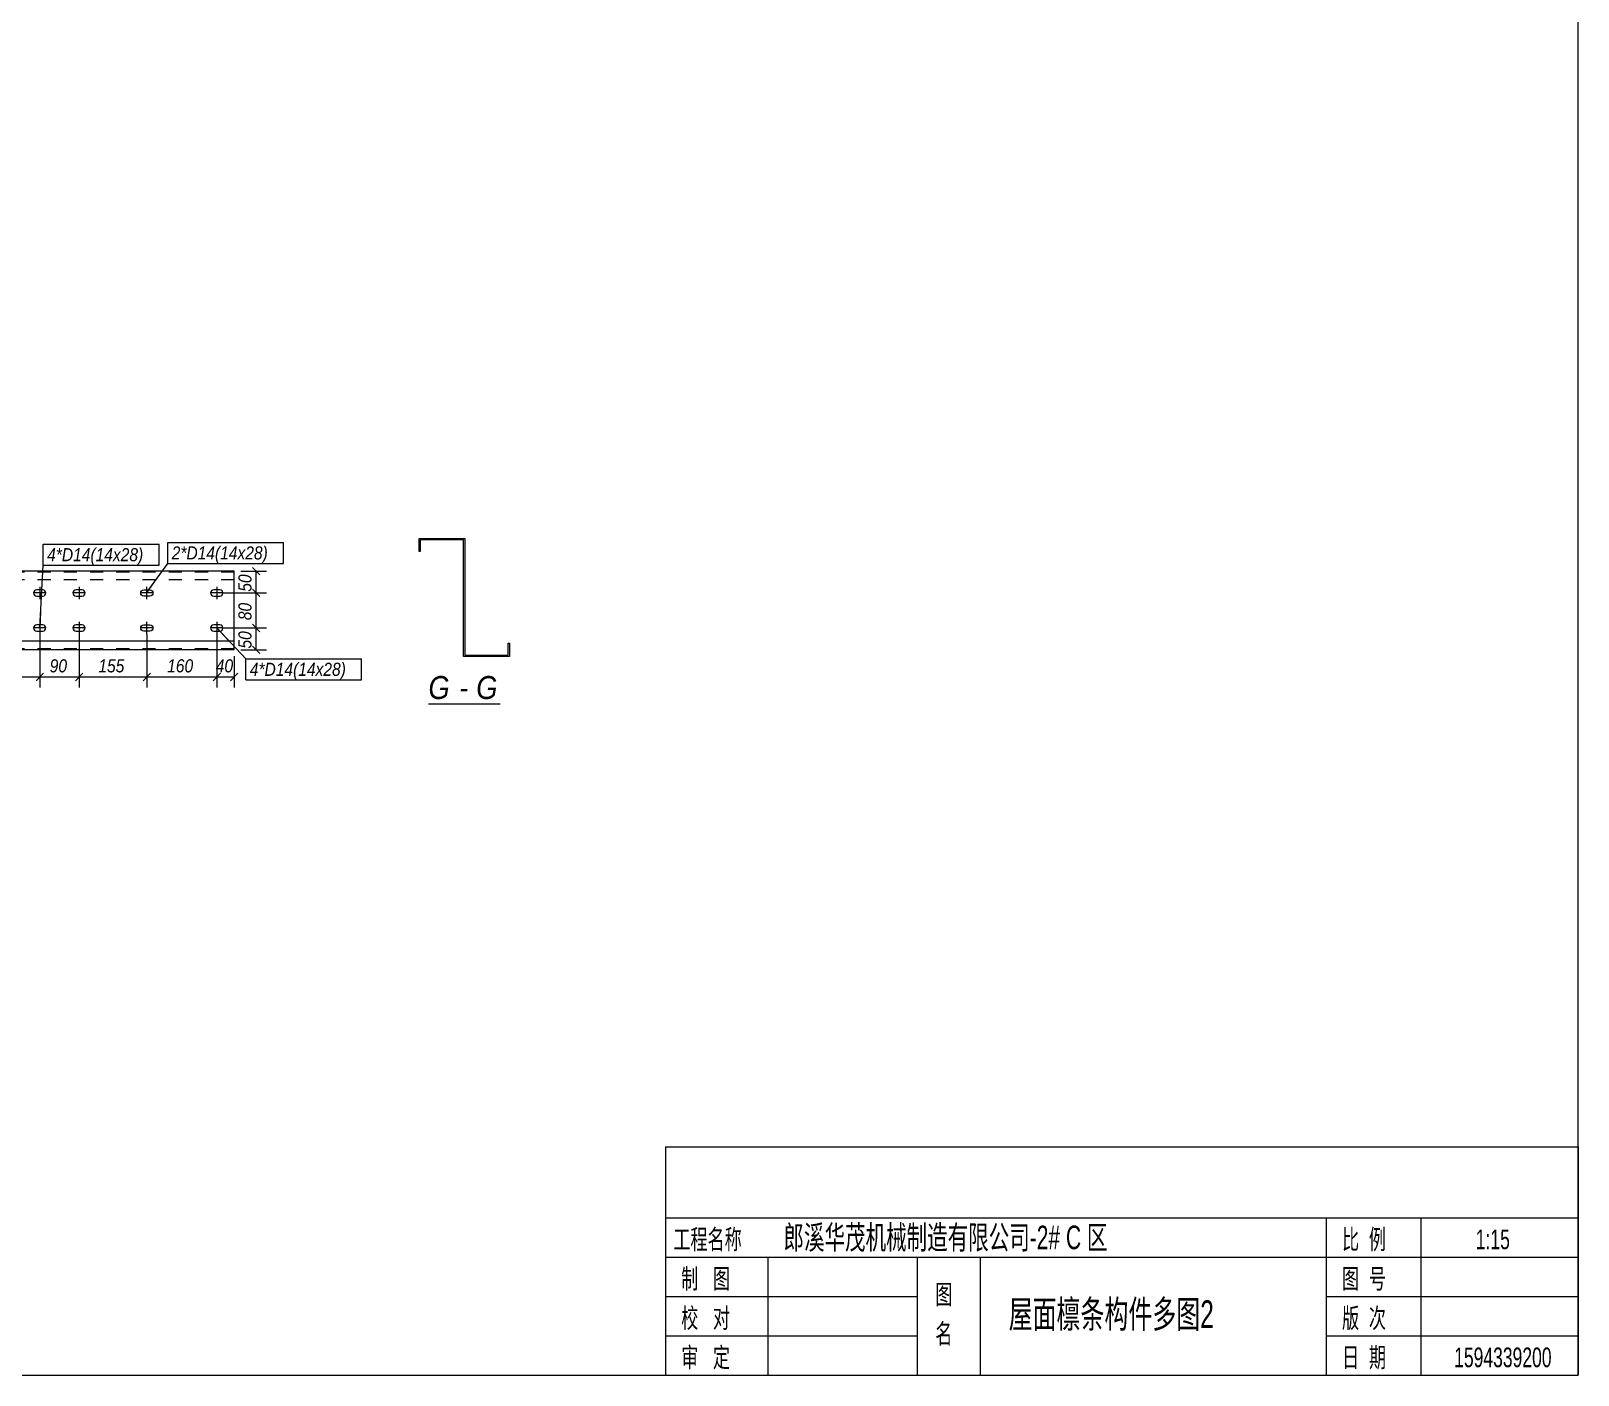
# Model space of a CAD drawing. Header units: millimetres. Extents: x 181 to 4047, y 165 to 2266.
# Drawn here: x 2066.4 to 2302.3, y 164.5 to 369.5 of the extents above; entities that cross this region are included whole.
import ezdxf

# ---------------------------------------------------------------- set-up
doc = ezdxf.new("R2010")
doc.units = ezdxf.units.MM
doc.linetypes.add('XKITLINE00', pattern=[0])
doc.linetypes.add('XKITLINE02', pattern=[4, 2, -2])
for name, color, linetype, lineweight in [('Bolt', 7, 'Continuous', 0), ('BoltMark', 3, 'Continuous', 0), ('DrawingSheet', 5, 'Continuous', 0), ('OtherObjectType', 1, 'Continuous', 0), ('Part', 2, 'Continuous', 0), ('Z-DIMENSIONS', 1, 'Continuous', 0)]:
    doc.layers.add(name, color=color, linetype=linetype, lineweight=lineweight)
doc.styles.add('Arial Italic', font='ariali.ttf')
doc.styles.add('宋体', font='arial.ttf')

msp = doc.modelspace()

# ---------------------------------------------------------------- linework, layer by layer
at = {"layer": 'Bolt', "color": 3, "linetype": 'XKITLINE00', "lineweight": 0}
for p, q in [((2066.81, 283.97), (2066.78, 283.79)), ((2066.78, 283.79), (2066.78, 283.79)), ((2066.78, 283.79), (2066.81, 283.61)), ((2068.64, 283.79), (2066.78, 283.79)), ((2066.91, 284.12), (2066.81, 283.97)), ((2066.81, 283.61), (2066.91, 283.46)), ((2067.07, 284.22), (2066.91, 284.12)), ((2066.91, 283.46), (2067.07, 283.36)), ((2067.24, 284.26), (2067.07, 284.22)), ((2067.07, 283.36), (2067.24, 283.33)), ((2068.18, 284.26), (2067.24, 284.26)), ((2067.24, 283.33), (2068.18, 283.33)), ((2067.71, 284.73), (2067.71, 282.86)), ((2068.36, 284.22), (2068.18, 284.26)), ((2068.18, 283.33), (2068.36, 283.36)), ((2068.51, 284.12), (2068.36, 284.22)), ((2068.36, 283.36), (2068.51, 283.46)), ((2068.61, 283.97), (2068.51, 284.12)), ((2068.51, 283.46), (2068.61, 283.61)), ((2068.64, 283.79), (2068.61, 283.97)), ((2068.61, 283.61), (2068.64, 283.79)), ((2068.64, 283.79), (2068.64, 283.79)), ((2072.81, 283.97), (2072.78, 283.79)), ((2072.78, 283.79), (2072.78, 283.79)), ((2072.78, 283.79), (2072.81, 283.61)), ((2074.64, 283.79), (2072.78, 283.79)), ((2072.91, 284.12), (2072.81, 283.97)), ((2072.81, 283.61), (2072.91, 283.46)), ((2073.07, 284.22), (2072.91, 284.12)), ((2072.91, 283.46), (2073.07, 283.36)), ((2073.24, 284.26), (2073.07, 284.22)), ((2073.07, 283.36), (2073.24, 283.33)), ((2074.18, 284.26), (2073.24, 284.26)), ((2073.24, 283.33), (2074.18, 283.33)), ((2073.71, 284.73), (2073.71, 282.86)), ((2074.36, 284.22), (2074.18, 284.26)), ((2074.18, 283.33), (2074.36, 283.36)), ((2074.51, 284.12), (2074.36, 284.22)), ((2074.36, 283.36), (2074.51, 283.46)), ((2074.61, 283.97), (2074.51, 284.12)), ((2074.51, 283.46), (2074.61, 283.61)), ((2074.64, 283.79), (2074.61, 283.97)), ((2074.61, 283.61), (2074.64, 283.79)), ((2074.64, 283.79), (2074.64, 283.79)), ((2083.11, 283.79), (2083.15, 283.97)), ((2083.15, 283.61), (2083.11, 283.79)), ((2083.11, 283.79), (2083.11, 283.79)), ((2084.98, 283.79), (2083.11, 283.79)), ((2083.15, 283.97), (2083.25, 284.12)), ((2083.25, 283.46), (2083.15, 283.61)), ((2083.25, 284.12), (2083.4, 284.22)), ((2083.4, 283.36), (2083.25, 283.46)), ((2083.4, 284.22), (2083.58, 284.26)), ((2083.58, 283.33), (2083.4, 283.36)), ((2083.58, 284.26), (2084.51, 284.26)), ((2084.51, 283.33), (2083.58, 283.33)), ((2084.04, 282.86), (2084.04, 284.73)), ((2084.51, 284.26), (2084.69, 284.22)), ((2084.69, 283.36), (2084.51, 283.33)), ((2084.69, 284.22), (2084.84, 284.12)), ((2084.84, 283.46), (2084.69, 283.36)), ((2084.84, 284.12), (2084.94, 283.97)), ((2084.94, 283.61), (2084.84, 283.46)), ((2084.94, 283.97), (2084.98, 283.79)), ((2084.98, 283.79), (2084.94, 283.61)), ((2084.98, 283.79), (2084.98, 283.79)), ((2093.81, 283.97), (2093.78, 283.79)), ((2093.78, 283.79), (2093.78, 283.79)), ((2093.78, 283.79), (2093.81, 283.61)), ((2095.64, 283.79), (2093.78, 283.79)), ((2093.91, 284.12), (2093.81, 283.97)), ((2093.81, 283.61), (2093.91, 283.46)), ((2094.07, 284.22), (2093.91, 284.12)), ((2093.91, 283.46), (2094.07, 283.36)), ((2094.24, 284.26), (2094.07, 284.22)), ((2094.07, 283.36), (2094.24, 283.33)), ((2095.18, 284.26), (2094.24, 284.26)), ((2094.24, 283.33), (2095.18, 283.33)), ((2094.71, 284.73), (2094.71, 282.86)), ((2095.36, 284.22), (2095.18, 284.26)), ((2095.18, 283.33), (2095.36, 283.36)), ((2095.51, 284.12), (2095.36, 284.22)), ((2095.36, 283.36), (2095.51, 283.46)), ((2095.61, 283.97), (2095.51, 284.12)), ((2095.51, 283.46), (2095.61, 283.61)), ((2095.64, 283.79), (2095.61, 283.97)), ((2095.61, 283.61), (2095.64, 283.79)), ((2095.64, 283.79), (2095.64, 283.79)), ((2066.81, 278.64), (2066.78, 278.46)), ((2066.91, 278.79), (2066.81, 278.64)), ((2067.07, 278.89), (2066.91, 278.79)), ((2067.24, 278.93), (2067.07, 278.89)), ((2068.18, 278.93), (2067.24, 278.93)), ((2067.71, 279.39), (2067.71, 277.53)), ((2068.36, 278.89), (2068.18, 278.93)), ((2068.51, 278.79), (2068.36, 278.89)), ((2068.61, 278.64), (2068.51, 278.79)), ((2068.64, 278.46), (2068.61, 278.64)), ((2072.81, 278.64), (2072.78, 278.46)), ((2072.91, 278.79), (2072.81, 278.64)), ((2073.07, 278.89), (2072.91, 278.79)), ((2073.24, 278.93), (2073.07, 278.89)), ((2074.18, 278.93), (2073.24, 278.93)), ((2073.71, 279.39), (2073.71, 277.53)), ((2074.36, 278.89), (2074.18, 278.93)), ((2074.51, 278.79), (2074.36, 278.89)), ((2074.61, 278.64), (2074.51, 278.79)), ((2074.64, 278.46), (2074.61, 278.64)), ((2083.11, 278.46), (2083.15, 278.64)), ((2083.15, 278.64), (2083.25, 278.79)), ((2083.25, 278.79), (2083.4, 278.89)), ((2083.4, 278.89), (2083.58, 278.93)), ((2083.58, 278.93), (2084.51, 278.93)), ((2084.04, 277.53), (2084.04, 279.39)), ((2084.51, 278.93), (2084.69, 278.89)), ((2084.69, 278.89), (2084.84, 278.79)), ((2084.84, 278.79), (2084.94, 278.64)), ((2084.94, 278.64), (2084.98, 278.46)), ((2093.81, 278.64), (2093.78, 278.46)), ((2093.91, 278.79), (2093.81, 278.64)), ((2094.07, 278.89), (2093.91, 278.79)), ((2094.24, 278.93), (2094.07, 278.89)), ((2095.18, 278.93), (2094.24, 278.93)), ((2094.71, 279.39), (2094.71, 277.53)), ((2095.36, 278.89), (2095.18, 278.93)), ((2095.51, 278.79), (2095.36, 278.89)), ((2095.61, 278.64), (2095.51, 278.79)), ((2095.64, 278.46), (2095.61, 278.64)), ((2066.78, 278.46), (2066.78, 278.46)), ((2066.78, 278.46), (2066.81, 278.28)), ((2068.64, 278.46), (2066.78, 278.46)), ((2066.81, 278.28), (2066.91, 278.13)), ((2066.91, 278.13), (2067.07, 278.03)), ((2067.07, 278.03), (2067.24, 277.99)), ((2067.24, 277.99), (2068.18, 277.99)), ((2068.18, 277.99), (2068.36, 278.03)), ((2068.36, 278.03), (2068.51, 278.13)), ((2068.51, 278.13), (2068.61, 278.28)), ((2068.61, 278.28), (2068.64, 278.46)), ((2068.64, 278.46), (2068.64, 278.46)), ((2072.78, 278.46), (2072.78, 278.46)), ((2072.78, 278.46), (2072.81, 278.28)), ((2074.64, 278.46), (2072.78, 278.46)), ((2072.81, 278.28), (2072.91, 278.13)), ((2072.91, 278.13), (2073.07, 278.03)), ((2073.07, 278.03), (2073.24, 277.99)), ((2073.24, 277.99), (2074.18, 277.99)), ((2074.18, 277.99), (2074.36, 278.03)), ((2074.36, 278.03), (2074.51, 278.13)), ((2074.51, 278.13), (2074.61, 278.28)), ((2074.61, 278.28), (2074.64, 278.46)), ((2074.64, 278.46), (2074.64, 278.46)), ((2083.15, 278.28), (2083.11, 278.46)), ((2083.11, 278.46), (2083.11, 278.46)), ((2084.98, 278.46), (2083.11, 278.46)), ((2083.25, 278.13), (2083.15, 278.28)), ((2083.4, 278.03), (2083.25, 278.13)), ((2083.58, 277.99), (2083.4, 278.03)), ((2084.51, 277.99), (2083.58, 277.99)), ((2084.69, 278.03), (2084.51, 277.99)), ((2084.84, 278.13), (2084.69, 278.03)), ((2084.94, 278.28), (2084.84, 278.13)), ((2084.98, 278.46), (2084.94, 278.28)), ((2084.98, 278.46), (2084.98, 278.46)), ((2093.78, 278.46), (2093.78, 278.46)), ((2093.78, 278.46), (2093.81, 278.28)), ((2095.64, 278.46), (2093.78, 278.46)), ((2093.81, 278.28), (2093.91, 278.13)), ((2093.91, 278.13), (2094.07, 278.03)), ((2094.07, 278.03), (2094.24, 277.99)), ((2094.24, 277.99), (2095.18, 277.99)), ((2095.18, 277.99), (2095.36, 278.03)), ((2095.36, 278.03), (2095.51, 278.13)), ((2095.51, 278.13), (2095.61, 278.28)), ((2095.61, 278.28), (2095.64, 278.46)), ((2095.64, 278.46), (2095.64, 278.46))]:
    msp.add_line(p, q, dxfattribs=at)
at = {"layer": 'BoltMark', "color": 3, "linetype": 'XKITLINE00', "lineweight": 0}
for p, q in [((2068.24, 291.23), (2085.9, 291.23)), ((2068.24, 288.03), (2068.24, 291.23)), ((2085.9, 288.03), (2085.9, 291.23)), ((2087.24, 291.5), (2104.9, 291.5)), ((2087.24, 288.3), (2087.24, 291.5)), ((2104.9, 288.3), (2104.9, 291.5)), ((2067.71, 278.46), (2068.24, 288.03)), ((2068.24, 288.03), (2085.9, 288.03)), ((2083.97, 283.82), (2087.24, 288.3)), ((2087.24, 288.3), (2104.9, 288.3)), ((2085.44, 285.84), (2083.97, 283.82)), ((2067.85, 280.95), (2067.71, 278.46)), ((2094.71, 278.46), (2099.15, 273.75)), ((2096.42, 276.64), (2094.71, 278.46)), ((2099.15, 273.75), (2116.8, 273.75)), ((2099.15, 270.55), (2099.15, 273.75)), ((2116.8, 270.55), (2116.8, 273.75)), ((2099.15, 270.55), (2116.8, 270.55))]:
    msp.add_line(p, q, dxfattribs=at)
at = {"layer": 'DrawingSheet', "color": 5, "linetype": 'XKITLINE00', "lineweight": 0}
for p, q in [((2302.35, 164.51), (2302.35, 574.51)), ((1718.35, 164.51), (2302.35, 164.51))]:
    msp.add_line(p, q, dxfattribs=at)
at = {"layer": 'OtherObjectType', "color": 1, "linetype": 'XKITLINE00', "lineweight": 0}
msp.add_line((2127, 266.87), (2137.92, 266.87), dxfattribs=at)
at = {"layer": 'OtherObjectType', "color": 2, "linetype": 'XKITLINE00', "lineweight": 0}
for p, q in [((2163.15, 199.31), (2302.35, 199.31)), ((2163.15, 199.31), (2163.15, 164.51)), ((2302.35, 199.31), (2302.35, 164.51)), ((2163.15, 164.51), (2302.35, 164.51))]:
    msp.add_line(p, q, dxfattribs=at)
at = {"layer": 'OtherObjectType', "color": 3, "linetype": 'XKITLINE00', "lineweight": 0}
for p, q in [((2163.15, 188.51), (2302.35, 188.51)), ((2263.95, 188.51), (2263.95, 164.51)), ((2278.35, 188.51), (2278.35, 164.51)), ((2163.15, 182.51), (2302.35, 182.51)), ((2178.75, 182.51), (2178.75, 164.51)), ((2201.55, 182.51), (2201.55, 164.51)), ((2211.15, 182.51), (2211.15, 164.51)), ((2163.15, 176.51), (2201.55, 176.51)), ((2263.95, 176.51), (2302.35, 176.51)), ((2163.15, 170.51), (2201.55, 170.51)), ((2263.95, 170.51), (2302.35, 170.51))]:
    msp.add_line(p, q, dxfattribs=at)
at = {"layer": 'Part', "color": 2, "linetype": 'XKITLINE00', "lineweight": 0}
for p, q in [((2125.56, 290.12), (2125.56, 292.12)), ((2125.56, 292.12), (2132.56, 292.12)), ((2132.36, 291.92), (2125.76, 291.92)), ((2125.76, 291.92), (2125.76, 290.12)), ((2132.36, 274.12), (2132.36, 291.92)), ((2132.56, 292.12), (2132.56, 274.32)), ((2125.76, 290.12), (2125.56, 290.12)), ((2097.38, 287.13), (1989.78, 287.13)), ((2097.38, 275.13), (2097.38, 287.13)), ((2097.38, 276.46), (1989.78, 276.46)), ((2139.16, 274.32), (2139.16, 276.12)), ((2139.16, 276.12), (2139.36, 276.12)), ((2139.36, 276.12), (2139.36, 274.12)), ((2097.38, 275.13), (1989.78, 275.13)), ((2139.36, 274.12), (2132.36, 274.12)), ((2132.56, 274.32), (2139.16, 274.32))]:
    msp.add_line(p, q, dxfattribs=at)
at = {"layer": 'Part', "color": 7, "linetype": 'XKITLINE02', "lineweight": 0}
for p, q in [((2097.38, 286.99), (1989.78, 286.99)), ((2097.38, 285.79), (1989.78, 285.79)), ((2097.38, 275.26), (1989.78, 275.26))]:
    msp.add_line(p, q, dxfattribs=at)
at = {"layer": 'Z-DIMENSIONS', "color": 4, "linetype": 'XKITLINE00', "lineweight": 0}
for p, q in [((2098.38, 287.13), (2102.31, 287.13)), ((2100.15, 287.69), (2101.28, 286.56)), ((2100.71, 283.79), (2100.71, 287.13)), ((2095.71, 283.79), (2102.31, 283.79)), ((2095.71, 283.79), (2102.31, 283.79)), ((2100.15, 284.36), (2101.28, 283.23)), ((2100.15, 284.36), (2101.28, 283.23)), ((2100.71, 278.46), (2100.71, 283.79)), ((2100.15, 279.02), (2101.28, 277.89)), ((2100.15, 279.02), (2101.28, 277.89)), ((2067.71, 277.46), (2067.71, 269.38)), ((2067.71, 277.46), (2067.71, 269.38)), ((2073.71, 277.46), (2073.71, 269.38)), ((2073.71, 277.46), (2073.71, 269.38)), ((2084.04, 277.46), (2084.04, 269.38)), ((2084.04, 277.46), (2084.04, 269.38)), ((2094.71, 277.46), (2094.71, 269.38)), ((2094.71, 277.46), (2094.71, 269.38)), ((2095.71, 278.46), (2102.31, 278.46)), ((2095.71, 278.46), (2102.31, 278.46)), ((2100.71, 275.13), (2100.71, 278.46)), ((2097.38, 274.13), (2097.38, 269.38)), ((2098.38, 275.13), (2102.31, 275.13)), ((2100.15, 275.69), (2101.28, 274.56)), ((2068.28, 271.54), (2067.15, 270.41)), ((2068.28, 271.54), (2067.15, 270.41)), ((2074.28, 271.54), (2073.15, 270.41)), ((2074.28, 271.54), (2073.15, 270.41)), ((2084.61, 271.54), (2083.48, 270.41)), ((2084.61, 271.54), (2083.48, 270.41)), ((2095.28, 271.54), (2094.15, 270.41)), ((2095.28, 271.54), (2094.15, 270.41)), ((2097.94, 271.54), (2096.81, 270.41)), ((2057.38, 270.98), (2067.71, 270.98)), ((2067.71, 270.98), (2073.71, 270.98)), ((2073.71, 270.98), (2084.04, 270.98)), ((2084.04, 270.98), (2094.71, 270.98)), ((2094.71, 270.98), (2097.38, 270.98))]:
    msp.add_line(p, q, dxfattribs=at)
at = {"layer": 'Z-DIMENSIONS', "color": 3}
for p in [(2100.71, 287.13), (2100.71, 283.79), (2100.71, 283.79), (2100.71, 278.46), (2100.71, 278.46), (2100.71, 275.13), (2067.71, 270.98), (2067.71, 270.98), (2073.71, 270.98), (2073.71, 270.98), (2084.04, 270.98), (2084.04, 270.98), (2094.71, 270.98), (2094.71, 270.98), (2097.38, 270.98)]:
    msp.add_point(p, dxfattribs=at)

# ---------------------------------------------------------------- texts
at = {"layer": 'BoltMark', "color": 7, "style": 'Arial Italic', "width": 0.85}
for s, p in [('4*D14(14x28)', (2068.84, 288.63)), ('2*D14(14x28)', (2087.84, 288.9)), ('4*D14(14x28)', (2099.75, 271.15))]:
    msp.add_text(s, height=2, dxfattribs=at).set_placement(p)
at = {"layer": 'OtherObjectType', "color": 1, "style": 'Arial Italic', "width": 0.85}
for s, p in [('G', (2127, 267.62)), ('-', (2131.68, 267.62)), ('G', (2134.29, 267.62))]:
    msp.add_text(s, height=3.5, dxfattribs=at).set_placement(p)
at = {"layer": 'OtherObjectType', "color": 4, "style": '宋体', "width": 0.6375}
for s, p in [('工程名称', (2164.35, 183.71)), ('比  例', (2266.35, 183.71)), ('制   图', (2165.55, 177.71)), ('图  号', (2266.35, 177.71)), ('图', (2204.31, 175.31)), ('校   对', (2165.55, 171.71)), ('版  次', (2266.35, 171.71)), ('名', (2204.31, 169.31)), ('审   定', (2165.55, 165.71)), ('日  期', (2266.35, 165.71))]:
    msp.add_text(s, height=3, dxfattribs=at).set_placement(p)
at = {"layer": 'OtherObjectType', "color": 7, "style": '宋体', "width": 0.6375}
for s, height, p in [('郎溪华茂机械制造有限公司-2# C 区', 3.6, (2181.15, 183.71)), ('1:15', 3, (2286.75, 183.71)), ('屋面檩条构件多图2', 4.2, (2215.5, 171.71)), ('1594339200', 3, (2283.45, 165.71))]:
    msp.add_text(s, height=height, dxfattribs=at).set_placement(p)
at = {"layer": 'Z-DIMENSIONS', "color": 3, "style": 'Arial Italic', "width": 0.85}
for s, p in [('50', (2100.01, 283.98)), ('80', (2100.01, 279.64)), ('50', (2100.01, 275.31))]:
    msp.add_text(s, height=2, rotation=90.0002, dxfattribs=at).set_placement(p)
for s, p in [('90', (2069.23, 271.68)), ('155', (2076.65, 271.68)), ('160', (2087.15, 271.68)), ('40', (2094.56, 271.68))]:
    msp.add_text(s, height=2, dxfattribs=at).set_placement(p)

doc.saveas('drawing.dxf')
